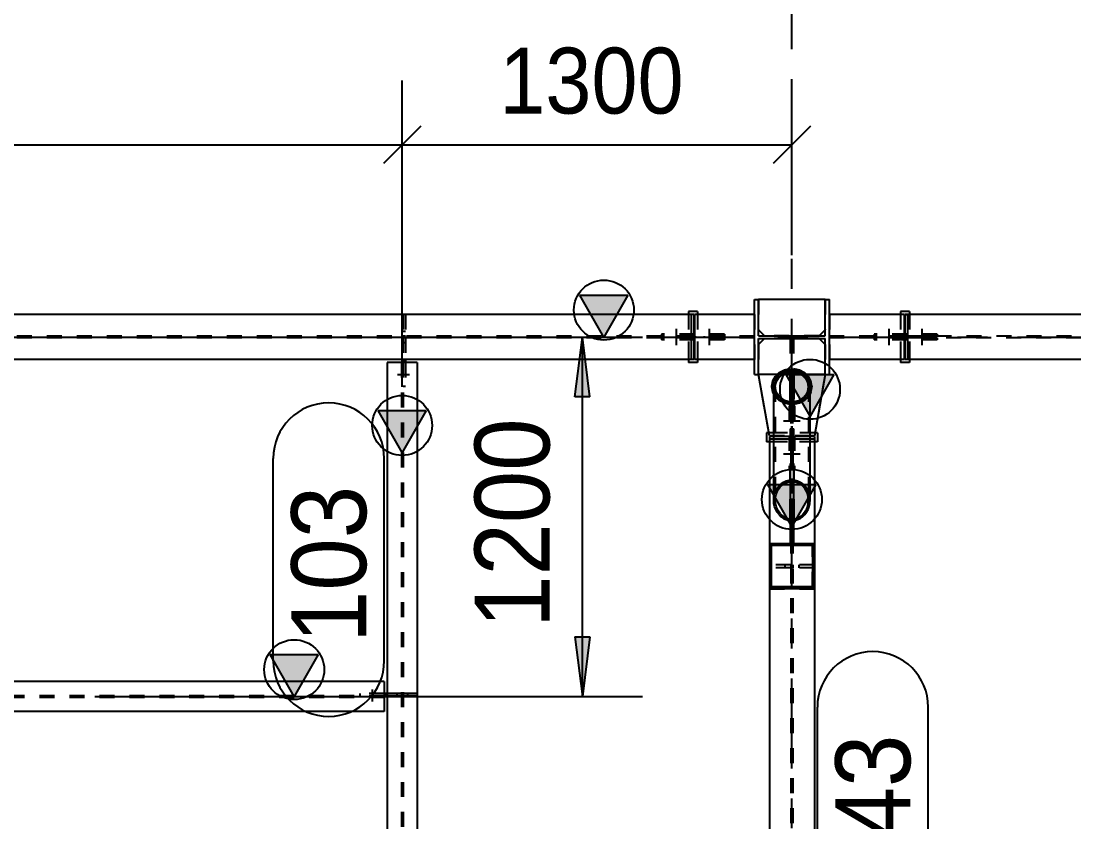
# Model space of a CAD drawing. Header units: millimetres. Extents: x 0 to 594, y 0 to 420.
# Drawn here: x 401.19 to 436.32, y 315.04 to 341.77 of the extents above; entities that cross this region are included whole.
import ezdxf

# ---------------------------------------------------------------- set-up
doc = ezdxf.new("R2010")
doc.units = ezdxf.units.MM
doc.header["$MEASUREMENT"] = 0
for name, pattern in [('XKITLINE00', [0]), ('XKITLINE02', [4, 2, -2]), ('XKITLINE03', [6, 3, -1, 1, -1]), ('XKITLINE04', [3, 0.5, -0.5, 0.5, -0.5, 0.5, -0.5])]:
    doc.linetypes.add(name, pattern=pattern)
for name, color, linetype in [('dimension', 7, 'Continuous'), ('grid', 7, 'Continuous'), ('mark', 7, 'Continuous'), ('part1', 7, 'Continuous')]:
    doc.layers.add(name, color=color, linetype=linetype)
doc.styles.add('STYLE_1', font='arial.ttf', dxfattribs={"height": 0.2})

# ---------------------------------------------------------------- blocks, each defined once
blk = doc.blocks.new('*D2175')
at = {"layer": 'grid', "color": 4, "linetype": 'XKITLINE03'}
blk.add_line((1228.871, 1870.376), (1642.443, 1870.376), dxfattribs=at)
blk = doc.blocks.new('*D2197')
at = {"layer": 'part1', "color": 0, "linetype": 'XKITLINE00'}
for p, q in [((1576.741, 1858.376), (1575.941, 1859.776)), ((1575.941, 1859.776), (1577.541, 1859.776)), ((1577.541, 1859.776), (1576.741, 1858.376)), ((1544.941, 1858.876), (1544.941, 1857.876)), ((1579.741, 1858.876), (1544.941, 1858.876)), ((1579.741, 1858.876), (1579.741, 1857.876)), ((1579.741, 1857.876), (1544.941, 1857.876))]:
    blk.add_line(p, q, dxfattribs=at)
at = {"layer": 'part1', "color": 2, "linetype": 'XKITLINE04'}
for p, q in [((1579.741, 1858.404), (1544.941, 1858.404)), ((1579.741, 1858.349), (1544.941, 1858.349))]:
    blk.add_line(p, q, dxfattribs=at)
at = {"layer": 'part1', "color": 0, "linetype": 'XKITLINE00'}
blk.add_circle((1576.741, 1859.276), 1, dxfattribs=at)
at = {"layer": 'part1', "color": 0}
blk.add_solid([(1575.941, 1859.776), (1577.541, 1859.776), (1575.941, 1859.776), (1576.741, 1858.376)], dxfattribs=at)
blk = doc.blocks.new('*D2198')
at = {"layer": 'part1', "color": 0, "linetype": 'XKITLINE00'}
for p, q in [((1580.841, 1869.526), (1579.841, 1869.526)), ((1579.841, 1869.526), (1579.841, 1837.426)), ((1580.841, 1869.526), (1580.841, 1837.426)), ((1580.341, 1866.526), (1579.541, 1867.926)), ((1579.541, 1867.926), (1581.141, 1867.926)), ((1581.141, 1867.926), (1580.341, 1866.526)), ((1580.841, 1837.426), (1579.841, 1837.426))]:
    blk.add_line(p, q, dxfattribs=at)
at = {"layer": 'part1', "color": 2, "linetype": 'XKITLINE04'}
for p, q in [((1580.314, 1869.526), (1580.314, 1837.426)), ((1580.369, 1869.526), (1580.369, 1837.426))]:
    blk.add_line(p, q, dxfattribs=at)
at = {"layer": 'part1', "color": 0, "linetype": 'XKITLINE00'}
blk.add_circle((1580.341, 1867.426), 1, dxfattribs=at)
at = {"layer": 'part1', "color": 0}
blk.add_solid([(1579.541, 1867.926), (1581.141, 1867.926), (1579.541, 1867.926), (1580.341, 1866.526)], dxfattribs=at)
blk = doc.blocks.new('*D2223')
at = {"layer": 'part1', "color": 2, "linetype": 'XKITLINE04'}
for p, q in [((1592.591, 1863.476), (1594.091, 1863.476)), ((1592.591, 1863.476), (1592.591, 1861.976)), ((1594.091, 1863.416), (1592.591, 1863.416)), ((1592.651, 1862.036), (1592.651, 1863.416)), ((1594.031, 1862.036), (1594.031, 1863.416)), ((1594.091, 1863.476), (1594.091, 1861.976)), ((1592.591, 1862.036), (1592.651, 1862.036)), ((1592.591, 1861.976), (1594.091, 1861.976)), ((1594.091, 1862.036), (1592.651, 1862.036))]:
    blk.add_line(p, q, dxfattribs=at)
blk = doc.blocks.new('*D2225')
at = {"layer": 'part1', "color": 2, "linetype": 'XKITLINE04'}
for p, q in [((1592.591, 1867.056), (1592.591, 1839.896)), ((1594.091, 1867.056), (1592.591, 1867.056)), ((1593.374, 1866.966), (1592.591, 1866.966)), ((1593.309, 1867.056), (1592.736, 1867.056)), ((1593.946, 1866.966), (1592.736, 1866.966)), ((1593.946, 1867.056), (1593.309, 1867.056)), ((1593.309, 1866.976), (1593.309, 1866.656)), ((1593.309, 1866.976), (1593.374, 1866.976)), ((1593.309, 1866.976), (1593.374, 1866.976)), ((1593.309, 1866.956), (1593.374, 1866.956)), ((1593.309, 1866.956), (1593.374, 1866.956)), ((1593.374, 1866.976), (1593.374, 1866.656)), ((1594.091, 1866.966), (1593.374, 1866.966)), ((1594.091, 1866.966), (1594.091, 1839.896)), ((1593.309, 1866.656), (1593.309, 1866.661)), ((1593.309, 1866.656), (1593.309, 1839.976)), ((1593.309, 1866.656), (1593.374, 1866.656)), ((1593.309, 1866.656), (1593.374, 1866.656)), ((1593.374, 1866.656), (1593.374, 1866.661)), ((1593.374, 1866.656), (1593.374, 1839.976)), ((1592.591, 1863.476), (1592.591, 1840.296)), ((1592.591, 1844.976), (1592.591, 1843.476)), ((1594.091, 1844.976), (1594.091, 1843.476)), ((1593.374, 1840.296), (1593.309, 1840.296)), ((1594.091, 1840.296), (1594.091, 1839.986)), ((1594.091, 1839.896), (1592.591, 1839.896)), ((1593.946, 1839.986), (1592.736, 1839.986)), ((1593.374, 1839.996), (1593.309, 1839.996)), ((1593.374, 1839.976), (1593.309, 1839.976)), ((1593.946, 1839.896), (1593.374, 1839.896)), ((1594.091, 1839.976), (1594.091, 1839.986))]:
    blk.add_line(p, q, dxfattribs=at)
at = {"layer": 'part1', "color": 0, "linetype": 'XKITLINE00'}
for p, q in [((1592.591, 1867.056), (1592.591, 1863.476)), ((1592.736, 1867.056), (1592.591, 1867.056)), ((1592.736, 1866.966), (1592.591, 1866.966)), ((1594.091, 1867.056), (1593.946, 1867.056)), ((1594.091, 1866.966), (1593.946, 1866.966)), ((1594.091, 1867.056), (1594.091, 1863.476)), ((1593.341, 1864.056), (1592.541, 1865.456)), ((1592.541, 1865.456), (1594.141, 1865.456)), ((1594.141, 1865.456), (1593.341, 1864.056)), ((1592.591, 1861.976), (1592.591, 1844.976)), ((1594.091, 1861.976), (1594.091, 1844.976)), ((1592.591, 1843.476), (1592.591, 1839.896)), ((1594.091, 1843.476), (1594.091, 1839.896)), ((1592.736, 1839.986), (1592.591, 1839.986)), ((1592.736, 1839.896), (1592.591, 1839.896)), ((1594.091, 1839.986), (1593.946, 1839.986)), ((1594.091, 1839.896), (1593.946, 1839.896))]:
    blk.add_line(p, q, dxfattribs=at)
blk.add_circle((1593.341, 1864.956), 1, dxfattribs=at)
at = {"layer": 'part1', "color": 0}
blk.add_solid([(1592.541, 1865.456), (1594.141, 1865.456), (1592.541, 1865.456), (1593.341, 1864.056)], dxfattribs=at)
blk = doc.blocks.new('*D2226')
at = {"layer": 'part1', "color": 0, "linetype": 'XKITLINE00'}
for p, q in [((1592.766, 1868.877), (1592.802, 1868.955)), ((1592.802, 1868.955), (1592.852, 1869.027)), ((1592.852, 1869.027), (1592.914, 1869.091)), ((1592.961, 1869.126), (1592.914, 1869.091)), ((1593.946, 1867.73), (1593.146, 1869.13)), ((1593.146, 1869.13), (1594.746, 1869.13)), ((1593.271, 1869.126), (1593.271, 1868.313)), ((1593.411, 1869.126), (1593.411, 1868.313)), ((1593.769, 1869.091), (1593.722, 1869.126)), ((1593.831, 1869.027), (1593.769, 1869.091)), ((1593.88, 1868.955), (1593.831, 1869.027)), ((1593.917, 1868.877), (1593.88, 1868.955)), ((1594.746, 1869.13), (1593.946, 1867.73)), ((1592.736, 1868.711), (1592.744, 1868.795)), ((1592.736, 1864.931), (1592.736, 1868.711)), ((1592.744, 1868.795), (1592.766, 1868.877)), ((1593.939, 1868.795), (1593.917, 1868.877)), ((1593.946, 1868.711), (1593.939, 1868.795)), ((1593.946, 1864.931), (1593.946, 1868.711)), ((1593.271, 1868.313), (1593.341, 1868.318)), ((1593.341, 1868.318), (1593.411, 1868.313)), ((1593.281, 1865.985), (1593.271, 1865.984)), ((1593.271, 1865.984), (1593.271, 1865.55)), ((1593.281, 1865.94), (1593.271, 1865.94)), ((1593.411, 1865.984), (1593.401, 1865.985)), ((1593.411, 1865.94), (1593.401, 1865.94)), ((1593.411, 1865.984), (1593.411, 1865.55)), ((1592.852, 1865.331), (1592.914, 1865.413)), ((1592.914, 1865.413), (1592.986, 1865.482)), ((1592.949, 1865.373), (1593.015, 1865.436)), ((1592.986, 1865.482), (1593.067, 1865.538)), ((1593.015, 1865.436), (1593.089, 1865.488)), ((1593.067, 1865.538), (1593.154, 1865.579)), ((1593.089, 1865.488), (1593.17, 1865.525)), ((1593.154, 1865.579), (1593.247, 1865.604)), ((1593.17, 1865.525), (1593.255, 1865.548)), ((1593.247, 1865.604), (1593.271, 1865.606)), ((1593.255, 1865.548), (1593.271, 1865.55)), ((1593.411, 1865.606), (1593.436, 1865.604)), ((1593.411, 1865.55), (1593.428, 1865.548)), ((1593.428, 1865.548), (1593.513, 1865.525)), ((1593.436, 1865.604), (1593.528, 1865.579)), ((1593.513, 1865.525), (1593.593, 1865.488)), ((1593.528, 1865.579), (1593.616, 1865.538)), ((1593.593, 1865.488), (1593.668, 1865.436)), ((1593.616, 1865.538), (1593.697, 1865.482)), ((1593.668, 1865.436), (1593.734, 1865.373)), ((1593.697, 1865.482), (1593.769, 1865.413)), ((1593.831, 1865.331), (1593.769, 1865.413)), ((1592.744, 1865.037), (1592.766, 1865.141)), ((1592.766, 1865.141), (1592.802, 1865.24)), ((1592.793, 1865.028), (1592.814, 1865.124)), ((1592.802, 1865.24), (1592.852, 1865.331)), ((1592.814, 1865.124), (1592.847, 1865.215)), ((1592.847, 1865.215), (1592.892, 1865.298)), ((1592.892, 1865.298), (1592.949, 1865.373)), ((1593.79, 1865.298), (1593.734, 1865.373)), ((1593.836, 1865.215), (1593.79, 1865.298)), ((1593.88, 1865.24), (1593.831, 1865.331)), ((1593.869, 1865.124), (1593.836, 1865.215)), ((1593.89, 1865.028), (1593.869, 1865.124)), ((1593.917, 1865.141), (1593.88, 1865.24)), ((1593.939, 1865.037), (1593.917, 1865.141)), ((1592.736, 1864.931), (1592.744, 1865.037)), ((1592.744, 1864.824), (1592.736, 1864.931)), ((1592.766, 1864.72), (1592.744, 1864.824)), ((1592.802, 1864.621), (1592.766, 1864.72)), ((1592.786, 1864.931), (1592.793, 1865.028)), ((1592.793, 1864.833), (1592.786, 1864.931)), ((1592.814, 1864.737), (1592.793, 1864.833)), ((1592.847, 1864.647), (1592.814, 1864.737)), ((1593.271, 1864.964), (1593.271, 1864.255)), ((1593.281, 1864.963), (1593.271, 1864.964)), ((1593.281, 1864.919), (1593.271, 1864.92)), ((1593.411, 1864.964), (1593.401, 1864.963)), ((1593.411, 1864.92), (1593.401, 1864.919)), ((1593.411, 1864.964), (1593.411, 1864.312)), ((1593.836, 1864.647), (1593.869, 1864.737)), ((1593.869, 1864.737), (1593.89, 1864.833)), ((1593.88, 1864.621), (1593.917, 1864.72)), ((1593.896, 1864.931), (1593.89, 1865.028)), ((1593.89, 1864.833), (1593.896, 1864.931)), ((1593.917, 1864.72), (1593.939, 1864.824)), ((1593.946, 1864.931), (1593.939, 1865.037)), ((1593.939, 1864.824), (1593.946, 1864.931)), ((1592.852, 1864.53), (1592.802, 1864.621)), ((1592.892, 1864.563), (1592.847, 1864.647)), ((1592.914, 1864.449), (1592.852, 1864.53)), ((1592.949, 1864.489), (1592.892, 1864.563)), ((1592.914, 1864.449), (1592.986, 1864.379)), ((1592.949, 1864.489), (1593.015, 1864.425)), ((1592.986, 1864.379), (1593.067, 1864.323)), ((1593.015, 1864.425), (1593.089, 1864.374)), ((1593.089, 1864.374), (1593.17, 1864.336)), ((1593.513, 1864.336), (1593.593, 1864.374)), ((1593.593, 1864.374), (1593.668, 1864.425)), ((1593.616, 1864.323), (1593.697, 1864.379)), ((1593.668, 1864.425), (1593.734, 1864.489)), ((1593.697, 1864.379), (1593.769, 1864.449)), ((1593.734, 1864.489), (1593.79, 1864.563)), ((1593.769, 1864.449), (1593.831, 1864.53)), ((1593.79, 1864.563), (1593.836, 1864.647)), ((1593.831, 1864.53), (1593.88, 1864.621)), ((1593.067, 1864.323), (1593.154, 1864.283)), ((1593.154, 1864.283), (1593.247, 1864.258)), ((1593.17, 1864.336), (1593.255, 1864.313)), ((1593.247, 1864.258), (1593.271, 1864.255)), ((1593.255, 1864.313), (1593.271, 1864.312)), ((1593.411, 1864.312), (1593.428, 1864.313)), ((1593.411, 1864.312), (1593.411, 1864.255)), ((1593.411, 1864.255), (1593.436, 1864.258)), ((1593.428, 1864.313), (1593.513, 1864.336)), ((1593.436, 1864.258), (1593.528, 1864.283)), ((1593.528, 1864.283), (1593.616, 1864.323))]:
    blk.add_line(p, q, dxfattribs=at)
at = {"layer": 'part1', "color": 2, "linetype": 'XKITLINE04'}
for p, q in [((1592.814, 1868.863), (1592.847, 1868.935)), ((1592.847, 1868.935), (1592.892, 1869.001)), ((1592.892, 1869.001), (1592.949, 1869.059)), ((1592.949, 1869.059), (1593.015, 1869.11)), ((1592.986, 1869.145), (1592.961, 1869.126)), ((1592.986, 1869.145), (1593.067, 1869.19)), ((1593.015, 1869.11), (1593.089, 1869.15)), ((1593.067, 1869.19), (1593.154, 1869.222)), ((1593.089, 1869.15), (1593.17, 1869.18)), ((1593.154, 1869.222), (1593.247, 1869.241)), ((1593.17, 1869.18), (1593.255, 1869.198)), ((1593.247, 1869.241), (1593.271, 1869.243)), ((1593.255, 1869.198), (1593.271, 1869.199)), ((1593.271, 1869.243), (1593.271, 1868.269)), ((1593.411, 1869.243), (1593.436, 1869.241)), ((1593.411, 1869.243), (1593.411, 1868.269)), ((1593.411, 1869.199), (1593.428, 1869.198)), ((1593.428, 1869.198), (1593.513, 1869.18)), ((1593.436, 1869.241), (1593.528, 1869.222)), ((1593.513, 1869.18), (1593.593, 1869.15)), ((1593.528, 1869.222), (1593.616, 1869.19)), ((1593.593, 1869.15), (1593.668, 1869.11)), ((1593.616, 1869.19), (1593.697, 1869.145)), ((1593.668, 1869.11), (1593.734, 1869.059)), ((1593.722, 1869.126), (1593.697, 1869.145)), ((1593.79, 1869.001), (1593.734, 1869.059)), ((1593.831, 1868.942), (1593.79, 1869.001)), ((1593.836, 1868.935), (1593.831, 1868.942)), ((1593.869, 1868.863), (1593.836, 1868.935)), ((1592.744, 1868.627), (1592.736, 1868.711)), ((1592.766, 1868.545), (1592.744, 1868.627)), ((1592.786, 1868.711), (1592.793, 1868.788)), ((1592.793, 1868.634), (1592.786, 1868.711)), ((1592.786, 1868.711), (1592.786, 1864.931)), ((1592.793, 1868.788), (1592.814, 1868.863)), ((1592.814, 1868.559), (1592.793, 1868.634)), ((1593.89, 1868.788), (1593.869, 1868.863)), ((1593.869, 1868.559), (1593.89, 1868.634)), ((1593.896, 1868.711), (1593.89, 1868.788)), ((1593.89, 1868.634), (1593.896, 1868.711)), ((1593.896, 1868.711), (1593.896, 1864.931)), ((1593.917, 1868.545), (1593.939, 1868.627)), ((1593.939, 1868.627), (1593.946, 1868.711)), ((1592.802, 1868.467), (1592.766, 1868.545)), ((1592.852, 1868.395), (1592.802, 1868.467)), ((1592.847, 1868.487), (1592.814, 1868.559)), ((1592.892, 1868.421), (1592.847, 1868.487)), ((1592.914, 1868.331), (1592.852, 1868.395)), ((1592.949, 1868.363), (1592.892, 1868.421)), ((1592.914, 1868.331), (1592.986, 1868.277)), ((1592.949, 1868.363), (1593.015, 1868.312)), ((1592.986, 1868.277), (1593.067, 1868.232)), ((1593.015, 1868.312), (1593.089, 1868.272)), ((1593.067, 1868.232), (1593.154, 1868.2)), ((1593.089, 1868.272), (1593.17, 1868.242)), ((1593.17, 1868.242), (1593.255, 1868.224)), ((1593.255, 1868.224), (1593.271, 1868.223)), ((1593.271, 1868.313), (1593.271, 1868.269)), ((1593.271, 1868.269), (1593.341, 1868.274)), ((1593.271, 1868.223), (1593.271, 1867.249)), ((1593.341, 1868.274), (1593.411, 1868.269)), ((1593.411, 1868.223), (1593.428, 1868.224)), ((1593.411, 1868.223), (1593.411, 1867.249)), ((1593.428, 1868.224), (1593.513, 1868.242)), ((1593.513, 1868.242), (1593.593, 1868.272)), ((1593.528, 1868.2), (1593.616, 1868.232)), ((1593.593, 1868.272), (1593.668, 1868.312)), ((1593.616, 1868.232), (1593.697, 1868.277)), ((1593.668, 1868.312), (1593.734, 1868.363)), ((1593.697, 1868.277), (1593.769, 1868.331)), ((1593.734, 1868.363), (1593.79, 1868.421)), ((1593.769, 1868.331), (1593.831, 1868.395)), ((1593.79, 1868.421), (1593.836, 1868.487)), ((1593.88, 1868.467), (1593.831, 1868.395)), ((1593.836, 1868.487), (1593.869, 1868.559)), ((1593.917, 1868.545), (1593.88, 1868.467)), ((1593.154, 1868.2), (1593.247, 1868.181)), ((1593.247, 1868.181), (1593.271, 1868.179)), ((1593.411, 1868.179), (1593.436, 1868.181)), ((1593.436, 1868.181), (1593.528, 1868.2)), ((1593.271, 1867.293), (1593.341, 1867.288)), ((1593.271, 1867.249), (1593.341, 1867.244)), ((1593.341, 1867.288), (1593.411, 1867.293)), ((1593.341, 1867.244), (1593.411, 1867.249)), ((1593.341, 1865.989), (1593.281, 1865.985)), ((1593.341, 1865.944), (1593.281, 1865.94)), ((1593.401, 1865.985), (1593.341, 1865.989)), ((1593.401, 1865.94), (1593.341, 1865.944)), ((1593.271, 1865.606), (1593.271, 1865.55)), ((1593.341, 1864.959), (1593.281, 1864.963)), ((1593.341, 1864.915), (1593.281, 1864.919)), ((1593.401, 1864.963), (1593.341, 1864.959)), ((1593.401, 1864.919), (1593.341, 1864.915)), ((1593.271, 1864.312), (1593.271, 1864.255))]:
    blk.add_line(p, q, dxfattribs=at)
at = {"layer": 'part1', "color": 0, "linetype": 'XKITLINE00'}
blk.add_circle((1593.946, 1868.63), 1, dxfattribs=at)
at = {"layer": 'part1', "color": 0}
blk.add_solid([(1593.146, 1869.13), (1594.746, 1869.13), (1593.146, 1869.13), (1593.946, 1867.73)], dxfattribs=at)
blk = doc.blocks.new('*D2229')
at = {"layer": 'part1', "color": 0, "linetype": 'XKITLINE00'}
for p, q in [((1592.591, 1863.476), (1592.591, 1861.976)), ((1594.091, 1863.476), (1592.591, 1863.476)), ((1592.651, 1863.416), (1592.651, 1862.036)), ((1594.031, 1863.416), (1592.651, 1863.416)), ((1594.031, 1863.416), (1594.031, 1862.036)), ((1594.091, 1863.476), (1594.091, 1861.976)), ((1594.091, 1861.976), (1592.591, 1861.976)), ((1594.031, 1862.036), (1592.651, 1862.036))]:
    blk.add_line(p, q, dxfattribs=at)
at = {"layer": 'part1', "color": 2, "linetype": 'XKITLINE04'}
for p, q in [((1592.651, 1863.416), (1592.591, 1863.416)), ((1594.091, 1863.416), (1594.031, 1863.416)), ((1594.091, 1863.416), (1594.091, 1863.476)), ((1592.651, 1862.036), (1592.591, 1862.036)), ((1594.091, 1862.036), (1594.031, 1862.036))]:
    blk.add_line(p, q, dxfattribs=at)
blk = doc.blocks.new('*D2502')
at = {"layer": 'part1', "color": 0, "linetype": 'XKITLINE00'}
for p, q in [((1587.071, 1870.376), (1586.271, 1871.776)), ((1586.271, 1871.776), (1587.871, 1871.776)), ((1587.871, 1871.776), (1587.071, 1870.376)), ((1590.071, 1871.126), (1536.611, 1871.126)), ((1589.981, 1871.126), (1589.981, 1869.626)), ((1590.071, 1871.126), (1590.071, 1869.626)), ((1590.071, 1869.626), (1536.611, 1869.626))]:
    blk.add_line(p, q, dxfattribs=at)
at = {"layer": 'part1', "color": 2, "linetype": 'XKITLINE04'}
for p, q in [((1589.991, 1870.409), (1536.691, 1870.409)), ((1588.991, 1870.344), (1536.691, 1870.344)), ((1589.991, 1870.344), (1537.011, 1870.344)), ((1589.671, 1870.409), (1589.671, 1870.344)), ((1589.991, 1870.409), (1589.676, 1870.409)), ((1589.971, 1870.409), (1589.971, 1870.344)), ((1589.991, 1870.409), (1589.991, 1870.344)), ((1589.991, 1869.626), (1589.981, 1869.626))]:
    blk.add_line(p, q, dxfattribs=at)
at = {"layer": 'part1', "color": 0, "linetype": 'XKITLINE00'}
blk.add_circle((1587.071, 1871.276), 1, dxfattribs=at)
at = {"layer": 'part1', "color": 0}
blk.add_solid([(1586.271, 1871.776), (1587.871, 1871.776), (1586.271, 1871.776), (1587.071, 1870.376)], dxfattribs=at)
blk = doc.blocks.new('*D2513')
at = {"layer": 'part1', "color": 0, "linetype": 'XKITLINE00'}
for p, q in [((1592.091, 1869.126), (1592.091, 1871.626)), ((1592.091, 1871.626), (1592.231, 1871.626)), ((1592.231, 1870.421), (1592.231, 1871.626)), ((1594.451, 1871.626), (1594.591, 1871.626)), ((1594.451, 1870.421), (1594.451, 1871.626)), ((1594.591, 1869.126), (1594.591, 1871.626)), ((1592.231, 1870.421), (1594.451, 1870.421)), ((1592.231, 1870.331), (1594.451, 1870.331)), ((1592.231, 1869.126), (1592.231, 1870.331)), ((1594.451, 1869.126), (1594.451, 1870.331)), ((1592.091, 1869.126), (1592.231, 1869.126)), ((1594.451, 1869.126), (1594.591, 1869.126))]:
    blk.add_line(p, q, dxfattribs=at)
blk = doc.blocks.new('*D2698')
at = {"layer": 'part1', "color": 0, "linetype": 'XKITLINE00'}
for p, q in [((1619.071, 1870.376), (1618.271, 1871.776)), ((1618.271, 1871.776), (1619.871, 1871.776)), ((1619.871, 1871.776), (1619.071, 1870.376))]:
    blk.add_line(p, q, dxfattribs=at)
at = {"layer": 'part1', "color": 2, "linetype": 'XKITLINE04'}
for p, q in [((1597.111, 1871.126), (1597.111, 1869.626)), ((1622.071, 1871.126), (1597.111, 1871.126)), ((1597.111, 1871.126), (1597.201, 1871.126)), ((1597.201, 1871.126), (1597.201, 1869.626)), ((1621.981, 1871.126), (1621.981, 1869.626)), ((1621.981, 1870.409), (1621.981, 1871.126)), ((1622.071, 1871.126), (1622.071, 1869.626)), ((1597.191, 1870.409), (1597.191, 1870.344)), ((1621.671, 1870.409), (1597.191, 1870.409)), ((1621.991, 1870.344), (1597.191, 1870.344)), ((1597.507, 1870.344), (1597.191, 1870.344)), ((1597.211, 1870.409), (1597.211, 1870.344)), ((1597.511, 1870.409), (1597.511, 1870.344)), ((1621.671, 1870.409), (1621.671, 1870.344)), ((1621.671, 1870.409), (1621.676, 1870.409)), ((1621.991, 1870.409), (1621.671, 1870.409)), ((1621.971, 1870.409), (1621.971, 1870.344)), ((1621.991, 1870.409), (1621.991, 1870.344)), ((1622.071, 1869.626), (1597.111, 1869.626))]:
    blk.add_line(p, q, dxfattribs=at)
at = {"layer": 'part1', "color": 0, "linetype": 'XKITLINE00'}
blk.add_circle((1619.071, 1871.276), 1, dxfattribs=at)
at = {"layer": 'part1', "color": 0}
blk.add_solid([(1618.271, 1871.776), (1619.871, 1871.776), (1618.271, 1871.776), (1619.071, 1870.376)], dxfattribs=at)
blk = doc.blocks.new('*D2700')
at = {"layer": 'part1', "color": 2, "linetype": 'XKITLINE04'}
for p, q in [((1597.091, 1871.126), (1594.591, 1871.126)), ((1594.591, 1871.126), (1594.591, 1869.626)), ((1597.091, 1871.126), (1597.091, 1869.626)), ((1597.091, 1870.409), (1594.591, 1870.409)), ((1597.091, 1870.344), (1594.591, 1870.344)), ((1596.791, 1870.409), (1596.791, 1870.344)), ((1597.039, 1870.409), (1596.796, 1870.409)), ((1597.091, 1869.626), (1594.591, 1869.626))]:
    blk.add_line(p, q, dxfattribs=at)
blk = doc.blocks.new('*D2701')
at = {"layer": 'part1', "color": 0, "linetype": 'XKITLINE00'}
for p, q in [((1597.091, 1871.126), (1594.591, 1871.126)), ((1597.091, 1871.126), (1597.091, 1869.626)), ((1597.091, 1869.626), (1594.591, 1869.626))]:
    blk.add_line(p, q, dxfattribs=at)
at = {"layer": 'part1', "color": 2, "linetype": 'XKITLINE04'}
for p, q in [((1594.591, 1871.126), (1594.591, 1869.626)), ((1597.091, 1870.409), (1594.591, 1870.409)), ((1597.091, 1870.344), (1594.591, 1870.344)), ((1596.791, 1870.409), (1596.791, 1870.344)), ((1597.039, 1870.409), (1596.796, 1870.409))]:
    blk.add_line(p, q, dxfattribs=at)
blk = doc.blocks.new('*D2703')
at = {"layer": 'mark', "color": 1, "linetype": 'XKITLINE00'}
for p, q in [((1594.191, 1851.263), (1594.191, 1858.026)), ((1597.891, 1851.263), (1597.891, 1858.026))]:
    blk.add_line(p, q, dxfattribs=at)
for centre, start, end in [((1596.041, 1858.026), 0, 180), ((1596.041, 1851.263), 180, 0)]:
    blk.add_arc(centre, 1.85, start, end, dxfattribs=at)
at = {"layer": 'mark', "color": 1, "style": 'STYLE_1', "width": 0.9}
blk.add_text('143', height=2.5, rotation=90.0002, dxfattribs=at).set_placement((1597.291, 1851.863))
blk = doc.blocks.new('*D2705')
at = {"layer": 'part1', "color": 0, "linetype": 'XKITLINE00'}
for p, q in [((1589.891, 1871.226), (1589.891, 1871.126)), ((1590.191, 1871.226), (1589.891, 1871.226)), ((1590.191, 1871.226), (1590.191, 1871.126)), ((1589.891, 1869.626), (1589.891, 1869.526)), ((1590.191, 1869.626), (1590.191, 1869.526)), ((1590.191, 1869.526), (1589.891, 1869.526))]:
    blk.add_line(p, q, dxfattribs=at)
at = {"layer": 'part1', "color": 2, "linetype": 'XKITLINE04'}
for p, q in [((1589.891, 1871.126), (1589.891, 1869.626)), ((1590.191, 1871.126), (1590.191, 1869.626))]:
    blk.add_line(p, q, dxfattribs=at)
blk = doc.blocks.new('*D2718')
at = {"layer": 'part1', "color": 2, "linetype": 'XKITLINE04'}
for p, q in [((1592.431, 1870.331), (1592.231, 1870.131)), ((1594.251, 1870.331), (1592.431, 1870.331)), ((1594.451, 1870.131), (1594.251, 1870.331)), ((1592.231, 1870.131), (1592.231, 1869.126)), ((1594.451, 1870.131), (1594.451, 1869.126)), ((1592.591, 1867.076), (1592.231, 1869.126)), ((1594.451, 1869.126), (1594.091, 1867.076)), ((1594.091, 1867.076), (1592.591, 1867.076))]:
    blk.add_line(p, q, dxfattribs=at)
blk = doc.blocks.new('*D2719')
at = {"layer": 'part1', "color": 2, "linetype": 'XKITLINE04'}
for p, q in [((1593.311, 1870.331), (1593.371, 1870.331)), ((1593.311, 1870.331), (1593.311, 1867.076)), ((1593.311, 1870.331), (1593.371, 1870.331)), ((1593.371, 1870.331), (1593.371, 1867.076)), ((1593.311, 1870.131), (1593.371, 1870.131)), ((1593.311, 1870.131), (1593.371, 1870.131)), ((1593.311, 1867.376), (1593.371, 1867.376)), ((1593.311, 1867.376), (1593.371, 1867.376)), ((1593.311, 1867.076), (1593.371, 1867.076)), ((1593.311, 1867.076), (1593.371, 1867.076))]:
    blk.add_line(p, q, dxfattribs=at)
blk = doc.blocks.new('*D2720')
at = {"layer": 'part1', "color": 2, "linetype": 'XKITLINE04'}
for p, q in [((1592.231, 1871.626), (1592.231, 1870.621)), ((1594.451, 1871.626), (1592.231, 1871.626)), ((1594.451, 1871.626), (1594.451, 1870.621)), ((1592.431, 1870.421), (1592.231, 1870.621)), ((1594.251, 1870.421), (1592.431, 1870.421)), ((1594.451, 1870.621), (1594.251, 1870.421))]:
    blk.add_line(p, q, dxfattribs=at)
blk = doc.blocks.new('*D2721')
at = {"layer": 'part1', "color": 2, "linetype": 'XKITLINE04'}
for p, q in [((1592.431, 1870.331), (1592.231, 1870.131)), ((1594.251, 1870.331), (1592.431, 1870.331)), ((1594.451, 1870.131), (1594.251, 1870.331)), ((1592.231, 1870.131), (1592.231, 1869.126)), ((1594.451, 1870.131), (1594.451, 1869.126)), ((1593.946, 1867.076), (1592.736, 1867.076))]:
    blk.add_line(p, q, dxfattribs=at)
at = {"layer": 'part1', "color": 0, "linetype": 'XKITLINE00'}
for p, q in [((1592.591, 1867.076), (1592.231, 1869.126)), ((1594.451, 1869.126), (1594.091, 1867.076)), ((1592.736, 1867.076), (1592.591, 1867.076)), ((1594.091, 1867.076), (1593.946, 1867.076))]:
    blk.add_line(p, q, dxfattribs=at)
blk = doc.blocks.new('*D2722')
at = {"layer": 'part1', "color": 2, "linetype": 'XKITLINE04'}
for p, q in [((1592.231, 1871.626), (1592.231, 1870.621)), ((1594.451, 1871.626), (1592.231, 1871.626)), ((1594.451, 1871.626), (1594.451, 1870.621)), ((1592.431, 1870.421), (1592.231, 1870.621)), ((1594.251, 1870.421), (1592.431, 1870.421)), ((1594.451, 1870.621), (1594.251, 1870.421))]:
    blk.add_line(p, q, dxfattribs=at)
blk = doc.blocks.new('*D2731')
at = {"layer": 'dimension', "color": 1, "linetype": 'XKITLINE00'}
for p, q in [((1580.341, 1868.715), (1580.341, 1878.933)), ((1580.964, 1877.415), (1579.719, 1876.17)), ((1544.341, 1876.793), (1580.341, 1876.793))]:
    blk.add_line(p, q, dxfattribs=at)
blk = doc.blocks.new('*D2732')
at = {"layer": 'dimension', "color": 1, "linetype": 'XKITLINE00'}
for p, q in [((1580.341, 1868.715), (1580.341, 1878.933)), ((1593.341, 1873.108), (1593.341, 1878.933)), ((1580.964, 1877.415), (1579.719, 1876.17)), ((1593.964, 1877.415), (1592.719, 1876.17)), ((1580.341, 1876.793), (1593.341, 1876.793))]:
    blk.add_line(p, q, dxfattribs=at)
at = {"layer": 'dimension', "color": 1, "style": 'STYLE_1', "width": 0.9}
blk.add_text('1300', height=2.2, dxfattribs=at).set_placement((1583.578, 1877.833))
blk = doc.blocks.new('*D2741')
at = {"layer": 'part1', "color": 0, "linetype": 'XKITLINE00'}
for p, q in [((1621.071, 1870.376), (1620.271, 1871.776)), ((1620.271, 1871.776), (1621.871, 1871.776)), ((1621.871, 1871.776), (1621.071, 1870.376)), ((1597.111, 1871.126), (1597.111, 1869.626)), ((1597.201, 1871.126), (1597.111, 1871.126)), ((1624.071, 1871.126), (1597.201, 1871.126)), ((1597.201, 1871.126), (1597.201, 1869.626)), ((1623.981, 1871.126), (1623.981, 1869.626)), ((1624.071, 1871.126), (1624.071, 1869.626)), ((1624.071, 1869.626), (1597.111, 1869.626))]:
    blk.add_line(p, q, dxfattribs=at)
at = {"layer": 'part1', "color": 2, "linetype": 'XKITLINE04'}
for p, q in [((1623.981, 1871.126), (1597.201, 1871.126)), ((1623.981, 1870.409), (1623.981, 1871.126)), ((1597.191, 1870.409), (1597.191, 1870.344)), ((1623.671, 1870.409), (1597.191, 1870.409)), ((1623.991, 1870.344), (1597.191, 1870.344)), ((1597.507, 1870.344), (1597.191, 1870.344)), ((1597.211, 1870.409), (1597.211, 1870.344)), ((1597.511, 1870.409), (1597.511, 1870.344)), ((1623.671, 1870.409), (1623.671, 1870.344)), ((1623.671, 1870.409), (1623.676, 1870.409)), ((1623.991, 1870.409), (1623.671, 1870.409)), ((1623.971, 1870.409), (1623.971, 1870.344)), ((1623.991, 1870.409), (1623.991, 1870.344)), ((1623.981, 1869.626), (1597.111, 1869.626))]:
    blk.add_line(p, q, dxfattribs=at)
at = {"layer": 'part1', "color": 0, "linetype": 'XKITLINE00'}
blk.add_circle((1621.071, 1871.276), 1, dxfattribs=at)
at = {"layer": 'part1', "color": 0}
blk.add_solid([(1620.271, 1871.776), (1621.871, 1871.776), (1620.271, 1871.776), (1621.071, 1870.376)], dxfattribs=at)
blk = doc.blocks.new('*D2753')
at = {"layer": 'grid', "color": 4, "linetype": 'XKITLINE03'}
blk.add_line((1593.341, 1819.981), (1593.341, 1905.53), dxfattribs=at)
blk = doc.blocks.new('*D2756')
at = {"layer": 'part1', "color": 0, "linetype": 'XKITLINE00'}
for p, q in [((1592.431, 1870.331), (1592.231, 1870.131)), ((1594.451, 1870.131), (1594.251, 1870.331)), ((1594.451, 1869.126), (1592.231, 1869.126))]:
    blk.add_line(p, q, dxfattribs=at)
at = {"layer": 'part1', "color": 2, "linetype": 'XKITLINE04'}
for p, q in [((1594.251, 1870.331), (1592.431, 1870.331)), ((1592.231, 1870.131), (1592.231, 1869.126)), ((1594.451, 1870.131), (1594.451, 1869.126))]:
    blk.add_line(p, q, dxfattribs=at)
blk = doc.blocks.new('*D2757')
at = {"layer": 'part1', "color": 0, "linetype": 'XKITLINE00'}
for p, q in [((1594.451, 1871.626), (1592.231, 1871.626)), ((1592.431, 1870.421), (1592.231, 1870.621)), ((1594.451, 1870.621), (1594.251, 1870.421))]:
    blk.add_line(p, q, dxfattribs=at)
at = {"layer": 'part1', "color": 2, "linetype": 'XKITLINE04'}
for p, q in [((1592.231, 1871.626), (1592.231, 1870.621)), ((1594.451, 1871.626), (1594.451, 1870.621)), ((1594.251, 1870.421), (1592.431, 1870.421))]:
    blk.add_line(p, q, dxfattribs=at)
blk = doc.blocks.new('*D2759')
at = {"layer": 'part1', "color": 0, "linetype": 'XKITLINE00'}
for p, q in [((1593.401, 1866.157), (1593.281, 1866.157)), ((1593.281, 1866.157), (1593.281, 1863.476)), ((1593.401, 1866.157), (1593.401, 1863.476)), ((1593.401, 1863.476), (1593.281, 1863.476))]:
    blk.add_line(p, q, dxfattribs=at)
at = {"layer": 'part1', "color": 2, "linetype": 'XKITLINE04'}
blk.add_line((1593.281, 1864.728), (1593.401, 1864.728), dxfattribs=at)
blk = doc.blocks.new('*D2760')
at = {"layer": 'mark', "color": 1, "linetype": 'XKITLINE00'}
for p, q in [((1576.041, 1859.565), (1576.041, 1866.327)), ((1579.741, 1859.565), (1579.741, 1866.327))]:
    blk.add_line(p, q, dxfattribs=at)
for centre, start, end in [((1577.891, 1866.327), 0, 180), ((1577.891, 1859.565), 180, 0)]:
    blk.add_arc(centre, 1.85, start, end, dxfattribs=at)
at = {"layer": 'mark', "color": 1, "style": 'STYLE_1', "width": 0.9}
blk.add_text('103', height=2.5, rotation=90.0002, dxfattribs=at).set_placement((1579.141, 1860.165))
blk = doc.blocks.new('*D2779')
at = {"layer": 'part1', "color": 2, "linetype": 'XKITLINE04'}
for p, q in [((1580.369, 1871.126), (1580.369, 1870.409)), ((1580.449, 1871.126), (1580.369, 1871.126)), ((1580.449, 1871.126), (1580.449, 1870.409)), ((1580.449, 1870.559), (1580.369, 1870.559)), ((1580.449, 1870.409), (1580.369, 1870.409))]:
    blk.add_line(p, q, dxfattribs=at)
blk = doc.blocks.new('*D2780')
at = {"layer": 'part1', "color": 0, "linetype": 'XKITLINE02'}
blk.add_line((1580.181, 1869.126), (1580.581, 1869.126), dxfattribs=at)
blk.add_line((1580.181, 1869.126), (1580.581, 1869.126), dxfattribs=at)
blk = doc.blocks.new('*D2781')
at = {"layer": 'part1', "color": 2, "linetype": 'XKITLINE04'}
for p, q in [((1580.369, 1870.344), (1580.369, 1869.576)), ((1580.449, 1870.344), (1580.369, 1870.344)), ((1580.449, 1870.344), (1580.449, 1869.576)), ((1580.369, 1870.194), (1580.449, 1870.194)), ((1580.369, 1870.194), (1580.449, 1870.194)), ((1580.449, 1869.626), (1580.369, 1869.626)), ((1580.369, 1869.626), (1580.449, 1869.626)), ((1580.369, 1869.626), (1580.449, 1869.626)), ((1580.369, 1869.576), (1580.449, 1869.576)), ((1580.369, 1869.526), (1580.369, 1868.726)), ((1580.449, 1869.526), (1580.449, 1868.726)), ((1580.449, 1868.726), (1580.369, 1868.726))]:
    blk.add_line(p, q, dxfattribs=at)
at = {"layer": 'part1', "color": 0, "linetype": 'XKITLINE00'}
for p, q in [((1580.369, 1869.626), (1580.369, 1869.526)), ((1580.449, 1869.626), (1580.449, 1869.526)), ((1580.369, 1869.576), (1580.449, 1869.576))]:
    blk.add_line(p, q, dxfattribs=at)
blk = doc.blocks.new('*D2782')
at = {"layer": 'part1', "color": 2, "linetype": 'XKITLINE04'}
for p, q in [((1580.369, 1858.484), (1580.369, 1858.404)), ((1580.841, 1858.484), (1580.369, 1858.484)), ((1580.841, 1858.404), (1580.369, 1858.404)), ((1580.519, 1858.484), (1580.519, 1858.404)), ((1580.841, 1858.484), (1580.841, 1858.404))]:
    blk.add_line(p, q, dxfattribs=at)
blk = doc.blocks.new('*D2783')
at = {"layer": 'part1', "color": 0, "linetype": 'XKITLINE02'}
blk.add_line((1579.341, 1858.616), (1579.341, 1858.216), dxfattribs=at)
blk.add_line((1579.341, 1858.616), (1579.341, 1858.216), dxfattribs=at)
blk = doc.blocks.new('*D2784')
at = {"layer": 'part1', "color": 2, "linetype": 'XKITLINE04'}
for p, q in [((1578.941, 1858.404), (1578.941, 1858.484)), ((1578.941, 1858.404), (1578.941, 1858.484)), ((1579.741, 1858.484), (1578.941, 1858.484)), ((1579.741, 1858.404), (1578.941, 1858.404)), ((1579.791, 1858.404), (1579.791, 1858.484)), ((1580.314, 1858.484), (1579.841, 1858.484)), ((1580.314, 1858.484), (1579.841, 1858.484)), ((1579.841, 1858.404), (1579.841, 1858.484)), ((1579.841, 1858.404), (1579.841, 1858.484)), ((1579.841, 1858.404), (1579.841, 1858.484)), ((1579.841, 1858.404), (1579.841, 1858.484)), ((1580.314, 1858.404), (1579.841, 1858.404)), ((1580.314, 1858.404), (1579.841, 1858.404)), ((1580.164, 1858.484), (1580.164, 1858.404)), ((1580.314, 1858.484), (1580.314, 1858.404))]:
    blk.add_line(p, q, dxfattribs=at)
at = {"layer": 'part1', "color": 0, "linetype": 'XKITLINE00'}
for p, q in [((1579.841, 1858.484), (1579.741, 1858.484)), ((1579.841, 1858.404), (1579.741, 1858.404)), ((1579.791, 1858.404), (1579.791, 1858.484))]:
    blk.add_line(p, q, dxfattribs=at)
blk = doc.blocks.new('*D2796')
at = {"layer": 'part1', "color": 2, "linetype": 'XKITLINE04'}
for p, q in [((1594.091, 1863.476), (1592.591, 1863.476)), ((1592.591, 1863.476), (1592.591, 1861.976)), ((1594.091, 1863.476), (1594.091, 1861.976)), ((1594.091, 1861.976), (1592.591, 1861.976))]:
    blk.add_line(p, q, dxfattribs=at)
blk = doc.blocks.new('*D2797')
at = {"layer": 'part1', "color": 2, "linetype": 'XKITLINE04'}
for p, q in [((1593.309, 1862.776), (1592.591, 1862.776)), ((1592.591, 1862.776), (1592.591, 1862.676)), ((1593.309, 1862.676), (1592.591, 1862.676)), ((1593.109, 1862.776), (1593.109, 1862.676)), ((1593.309, 1862.776), (1593.309, 1862.676))]:
    blk.add_line(p, q, dxfattribs=at)
blk = doc.blocks.new('*D2798')
at = {"layer": 'part1', "color": 2, "linetype": 'XKITLINE04'}
for p, q in [((1594.091, 1862.776), (1593.374, 1862.776)), ((1593.374, 1862.776), (1593.374, 1862.676)), ((1594.091, 1862.676), (1593.374, 1862.676)), ((1593.574, 1862.776), (1593.574, 1862.676)), ((1594.091, 1862.776), (1594.091, 1862.676))]:
    blk.add_line(p, q, dxfattribs=at)
blk = doc.blocks.new('*D2799')
at = {"layer": 'part1', "color": 0, "linetype": 'XKITLINE02'}
blk.add_line((1589.491, 1870.101), (1589.491, 1870.651), dxfattribs=at)
blk.add_line((1589.491, 1870.101), (1589.491, 1870.651), dxfattribs=at)
blk.add_line((1589.491, 1870.101), (1589.491, 1870.651), dxfattribs=at)
blk = doc.blocks.new('*D2800')
at = {"layer": 'part1', "color": 0, "linetype": 'XKITLINE02'}
blk.add_line((1590.591, 1870.101), (1590.591, 1870.651), dxfattribs=at)
blk.add_line((1590.591, 1870.101), (1590.591, 1870.651), dxfattribs=at)
blk.add_line((1590.591, 1870.101), (1590.591, 1870.651), dxfattribs=at)
blk = doc.blocks.new('*D2801')
at = {"layer": 'part1', "color": 2, "linetype": 'XKITLINE04'}
for p, q in [((1589.891, 1871.226), (1589.891, 1869.526)), ((1590.191, 1871.226), (1589.891, 1871.226)), ((1590.191, 1871.226), (1590.191, 1869.526)), ((1590.191, 1869.526), (1589.891, 1869.526))]:
    blk.add_line(p, q, dxfattribs=at)
blk = doc.blocks.new('*D2802')
at = {"layer": 'part1', "color": 2, "linetype": 'XKITLINE04'}
for p, q in [((1591.091, 1870.469), (1588.991, 1870.469)), ((1588.991, 1870.469), (1588.991, 1870.409)), ((1591.091, 1870.409), (1588.991, 1870.409)), ((1591.091, 1870.469), (1591.091, 1870.409))]:
    blk.add_line(p, q, dxfattribs=at)
blk = doc.blocks.new('*D2803')
at = {"layer": 'part1', "color": 2, "linetype": 'XKITLINE04'}
for p, q in [((1591.091, 1870.344), (1588.991, 1870.344)), ((1588.991, 1870.344), (1588.991, 1870.284)), ((1591.091, 1870.344), (1591.091, 1870.284)), ((1591.091, 1870.284), (1588.991, 1870.284))]:
    blk.add_line(p, q, dxfattribs=at)
blk = doc.blocks.new('*D2804')
at = {"layer": 'part1', "color": 0, "linetype": 'XKITLINE00'}
for p, q in [((1592.091, 1871.126), (1590.091, 1871.126)), ((1590.091, 1871.126), (1590.091, 1869.626)), ((1592.091, 1869.626), (1590.091, 1869.626))]:
    blk.add_line(p, q, dxfattribs=at)
at = {"layer": 'part1', "color": 2, "linetype": 'XKITLINE04'}
for p, q in [((1592.091, 1871.126), (1592.091, 1869.626)), ((1592.091, 1870.409), (1590.091, 1870.409)), ((1592.091, 1870.344), (1590.091, 1870.344)), ((1590.111, 1870.409), (1590.111, 1870.344)), ((1590.411, 1870.409), (1590.411, 1870.344))]:
    blk.add_line(p, q, dxfattribs=at)
blk = doc.blocks.new('*D2805')
at = {"layer": 'part1', "color": 2, "linetype": 'XKITLINE04'}
for p, q in [((1594.091, 1863.476), (1592.591, 1863.476)), ((1592.591, 1863.476), (1592.591, 1861.976)), ((1594.091, 1863.476), (1594.091, 1861.976)), ((1594.091, 1861.976), (1592.591, 1861.976))]:
    blk.add_line(p, q, dxfattribs=at)
blk = doc.blocks.new('*D2814')
at = {"layer": 'dimension', "color": 1, "linetype": 'XKITLINE00'}
for p, q in [((1567.911, 1870.376), (1588.356, 1870.376)), ((1586.106, 1868.376), (1586.356, 1870.376)), ((1586.356, 1858.376), (1586.356, 1870.376)), ((1586.606, 1868.376), (1586.356, 1870.376)), ((1586.606, 1868.376), (1586.106, 1868.376)), ((1586.106, 1860.376), (1586.356, 1858.376)), ((1586.106, 1860.376), (1586.606, 1860.376)), ((1586.606, 1860.376), (1586.356, 1858.376)), ((1570.094, 1858.376), (1588.356, 1858.376))]:
    blk.add_line(p, q, dxfattribs=at)
at = {"layer": 'dimension', "color": 1}
for points in [[(1586.356, 1870.376), (1586.606, 1868.376), (1586.356, 1870.376), (1586.106, 1868.376)], [(1586.356, 1858.376), (1586.106, 1860.376), (1586.356, 1858.376), (1586.606, 1860.376)]]:
    blk.add_solid(points, dxfattribs=at)
at = {"layer": 'dimension', "color": 1, "style": 'STYLE_1', "width": 0.9}
blk.add_text('1200', height=2.5, rotation=90.0002, dxfattribs=at).set_placement((1585.256, 1860.668))
blk = doc.blocks.new('*D2815')
at = {"layer": 'part1', "color": 0, "linetype": 'XKITLINE02'}
blk.add_line((1593.066, 1866.476), (1593.616, 1866.476), dxfattribs=at)
blk.add_line((1593.066, 1866.476), (1593.616, 1866.476), dxfattribs=at)
blk.add_line((1593.066, 1866.476), (1593.616, 1866.476), dxfattribs=at)
blk = doc.blocks.new('*D2816')
at = {"layer": 'part1', "color": 2, "linetype": 'XKITLINE04'}
for p, q in [((1593.309, 1868.076), (1593.249, 1868.076)), ((1593.249, 1868.076), (1593.249, 1865.976)), ((1593.309, 1868.076), (1593.309, 1865.976)), ((1593.309, 1865.976), (1593.249, 1865.976))]:
    blk.add_line(p, q, dxfattribs=at)
blk = doc.blocks.new('*D2817')
at = {"layer": 'part1', "color": 2, "linetype": 'XKITLINE04'}
for p, q in [((1593.434, 1868.076), (1593.374, 1868.076)), ((1593.374, 1868.076), (1593.374, 1865.976)), ((1593.434, 1868.076), (1593.434, 1865.976)), ((1593.434, 1865.976), (1593.374, 1865.976))]:
    blk.add_line(p, q, dxfattribs=at)
blk = doc.blocks.new('*D2818')
at = {"layer": 'part1', "color": 2, "linetype": 'XKITLINE04'}
for p, q in [((1592.491, 1867.176), (1592.491, 1866.876)), ((1594.191, 1867.176), (1592.491, 1867.176)), ((1594.191, 1867.176), (1594.191, 1866.876)), ((1594.191, 1866.876), (1592.491, 1866.876))]:
    blk.add_line(p, q, dxfattribs=at)
blk = doc.blocks.new('*D2819')
at = {"layer": 'part1', "color": 0, "linetype": 'XKITLINE02'}
blk.add_line((1593.066, 1867.576), (1593.616, 1867.576), dxfattribs=at)
blk.add_line((1593.066, 1867.576), (1593.616, 1867.576), dxfattribs=at)
blk.add_line((1593.066, 1867.576), (1593.616, 1867.576), dxfattribs=at)
blk = doc.blocks.new('*D2820')
at = {"layer": 'part1', "color": 2, "linetype": 'XKITLINE04'}
for p, q in [((1593.281, 1870.331), (1593.281, 1867.345)), ((1593.281, 1870.331), (1593.401, 1870.331)), ((1593.401, 1870.331), (1593.401, 1869.299)), ((1593.281, 1870.131), (1593.401, 1870.131)), ((1593.401, 1869.299), (1593.401, 1867.345)), ((1593.281, 1867.528), (1593.401, 1867.528))]:
    blk.add_line(p, q, dxfattribs=at)
blk = doc.blocks.new('*D2821')
at = {"layer": 'part1', "color": 2, "linetype": 'XKITLINE04'}
for p, q in [((1593.281, 1870.331), (1593.281, 1868.505)), ((1593.281, 1870.331), (1593.401, 1870.331)), ((1593.281, 1870.327), (1593.401, 1870.327)), ((1593.401, 1870.331), (1593.401, 1868.505)), ((1593.281, 1870.131), (1593.401, 1870.131)), ((1593.281, 1868.314), (1593.281, 1867.076)), ((1593.401, 1868.314), (1593.401, 1867.076)), ((1593.281, 1867.315), (1593.401, 1867.315)), ((1593.281, 1867.076), (1593.401, 1867.076))]:
    blk.add_line(p, q, dxfattribs=at)
at = {"layer": 'part1', "color": 0, "linetype": 'XKITLINE00'}
for p, q in [((1593.281, 1869.126), (1593.281, 1868.314)), ((1593.401, 1869.126), (1593.401, 1868.314)), ((1593.281, 1868.505), (1593.401, 1868.505))]:
    blk.add_line(p, q, dxfattribs=at)
blk = doc.blocks.new('*D2822')
at = {"layer": 'part1', "color": 0, "linetype": 'XKITLINE00'}
for p, q in [((1592.574, 1867.176), (1592.491, 1867.176)), ((1592.491, 1867.176), (1592.491, 1866.876)), ((1594.191, 1867.176), (1594.109, 1867.176)), ((1594.191, 1867.176), (1594.191, 1866.876)), ((1592.591, 1866.876), (1592.491, 1866.876)), ((1594.191, 1866.876), (1594.091, 1866.876))]:
    blk.add_line(p, q, dxfattribs=at)
at = {"layer": 'part1', "color": 2, "linetype": 'XKITLINE04'}
for p, q in [((1594.109, 1867.176), (1592.574, 1867.176)), ((1594.091, 1866.876), (1592.591, 1866.876))]:
    blk.add_line(p, q, dxfattribs=at)
blk = doc.blocks.new('*D2823')
at = {"layer": 'part1', "color": 2, "linetype": 'XKITLINE04'}
for p, q in [((1592.922, 1869.197), (1593.091, 1869.285)), ((1593.091, 1869.285), (1593.281, 1869.326)), ((1593.091, 1869.258), (1593.281, 1869.299)), ((1593.091, 1869.258), (1593.091, 1869.285)), ((1593.281, 1869.326), (1593.281, 1868.123)), ((1592.922, 1869.197), (1592.85, 1869.126)), ((1592.922, 1869.169), (1592.878, 1869.126)), ((1592.922, 1869.169), (1593.091, 1869.258)), ((1592.705, 1868.566), (1592.676, 1868.739)), ((1592.79, 1868.409), (1592.705, 1868.566)), ((1592.79, 1868.382), (1592.736, 1868.481)), ((1592.922, 1868.281), (1592.79, 1868.409)), ((1592.922, 1868.253), (1592.79, 1868.382)), ((1592.922, 1868.281), (1593.091, 1868.192)), ((1593.091, 1868.164), (1592.922, 1868.253)), ((1593.091, 1868.192), (1593.281, 1868.151)), ((1593.091, 1868.164), (1593.091, 1868.192)), ((1593.281, 1868.123), (1593.091, 1868.164))]:
    blk.add_line(p, q, dxfattribs=at)
at = {"layer": 'part1', "color": 0, "linetype": 'XKITLINE00'}
for p, q in [((1592.705, 1868.911), (1592.79, 1869.068)), ((1592.705, 1868.883), (1592.79, 1869.04)), ((1592.85, 1869.126), (1592.79, 1869.068)), ((1592.878, 1869.126), (1592.79, 1869.04)), ((1592.676, 1868.739), (1592.705, 1868.911)), ((1592.676, 1868.711), (1592.705, 1868.883)), ((1592.676, 1868.711), (1592.676, 1868.739)), ((1592.705, 1868.539), (1592.676, 1868.711)), ((1592.736, 1868.481), (1592.705, 1868.539))]:
    blk.add_line(p, q, dxfattribs=at)
blk = doc.blocks.new('*D2824')
at = {"layer": 'part1', "color": 2, "linetype": 'XKITLINE04'}
for p, q in [((1593.401, 1869.326), (1593.401, 1868.123)), ((1593.401, 1869.326), (1593.592, 1869.285)), ((1593.401, 1869.299), (1593.592, 1869.258)), ((1593.592, 1869.258), (1593.592, 1869.285)), ((1593.592, 1869.285), (1593.761, 1869.197)), ((1593.592, 1869.258), (1593.761, 1869.169)), ((1593.833, 1869.126), (1593.761, 1869.197)), ((1593.805, 1869.126), (1593.761, 1869.169)), ((1593.893, 1868.409), (1593.977, 1868.566)), ((1594.006, 1868.739), (1593.977, 1868.566)), ((1593.592, 1868.192), (1593.761, 1868.281)), ((1593.761, 1868.253), (1593.592, 1868.164)), ((1593.761, 1868.281), (1593.893, 1868.409)), ((1593.893, 1868.382), (1593.761, 1868.253)), ((1593.946, 1868.481), (1593.893, 1868.382)), ((1593.401, 1868.151), (1593.592, 1868.192)), ((1593.592, 1868.164), (1593.401, 1868.123)), ((1593.592, 1868.164), (1593.592, 1868.192))]:
    blk.add_line(p, q, dxfattribs=at)
at = {"layer": 'part1', "color": 0, "linetype": 'XKITLINE00'}
for p, q in [((1593.893, 1869.04), (1593.805, 1869.126)), ((1593.893, 1869.068), (1593.833, 1869.126)), ((1593.977, 1868.911), (1593.893, 1869.068)), ((1593.977, 1868.883), (1593.893, 1869.04)), ((1594.006, 1868.739), (1593.977, 1868.911)), ((1594.006, 1868.711), (1593.977, 1868.883)), ((1593.977, 1868.539), (1594.006, 1868.711)), ((1594.006, 1868.711), (1594.006, 1868.739)), ((1593.977, 1868.539), (1593.946, 1868.481))]:
    blk.add_line(p, q, dxfattribs=at)
blk = doc.blocks.new('*D2825')
at = {"layer": 'part1', "color": 2, "linetype": 'XKITLINE04'}
for p, q in [((1592.431, 1870.331), (1592.231, 1870.131)), ((1594.251, 1870.331), (1592.431, 1870.331)), ((1594.451, 1870.131), (1594.251, 1870.331)), ((1592.231, 1870.131), (1592.231, 1869.126)), ((1594.451, 1870.131), (1594.451, 1869.126)), ((1594.451, 1869.126), (1592.231, 1869.126))]:
    blk.add_line(p, q, dxfattribs=at)
blk = doc.blocks.new('*D2826')
at = {"layer": 'part1', "color": 2, "linetype": 'XKITLINE04'}
for p, q in [((1594.451, 1871.626), (1592.231, 1871.626)), ((1592.231, 1871.626), (1592.231, 1870.621)), ((1594.451, 1871.626), (1594.451, 1870.621)), ((1592.431, 1870.421), (1592.231, 1870.621)), ((1594.251, 1870.421), (1592.431, 1870.421)), ((1594.451, 1870.621), (1594.251, 1870.421))]:
    blk.add_line(p, q, dxfattribs=at)
blk = doc.blocks.new('*D2833')
at = {"layer": 'part1', "color": 2, "linetype": 'XKITLINE04'}
for p, q in [((1596.091, 1870.469), (1596.091, 1870.409)), ((1598.191, 1870.469), (1596.091, 1870.469)), ((1598.191, 1870.409), (1596.091, 1870.409)), ((1598.191, 1870.469), (1598.191, 1870.409))]:
    blk.add_line(p, q, dxfattribs=at)
blk = doc.blocks.new('*D2834')
at = {"layer": 'part1', "color": 2, "linetype": 'XKITLINE04'}
for p, q in [((1596.091, 1870.344), (1596.091, 1870.284)), ((1598.191, 1870.344), (1596.091, 1870.344)), ((1598.191, 1870.344), (1598.191, 1870.284)), ((1598.191, 1870.284), (1596.091, 1870.284))]:
    blk.add_line(p, q, dxfattribs=at)
blk = doc.blocks.new('*D2835')
at = {"layer": 'part1', "color": 0, "linetype": 'XKITLINE02'}
blk.add_line((1597.691, 1870.101), (1597.691, 1870.651), dxfattribs=at)
blk.add_line((1597.691, 1870.101), (1597.691, 1870.651), dxfattribs=at)
blk.add_line((1597.691, 1870.101), (1597.691, 1870.651), dxfattribs=at)
blk = doc.blocks.new('*D2836')
at = {"layer": 'part1', "color": 0, "linetype": 'XKITLINE02'}
blk.add_line((1596.591, 1870.101), (1596.591, 1870.651), dxfattribs=at)
blk.add_line((1596.591, 1870.101), (1596.591, 1870.651), dxfattribs=at)
blk.add_line((1596.591, 1870.101), (1596.591, 1870.651), dxfattribs=at)
blk = doc.blocks.new('*D2837')
at = {"layer": 'part1', "color": 2, "linetype": 'XKITLINE04'}
for p, q in [((1596.961, 1871.226), (1596.961, 1869.526)), ((1597.261, 1871.226), (1596.961, 1871.226)), ((1597.261, 1871.226), (1597.261, 1869.526)), ((1597.261, 1869.526), (1596.961, 1869.526))]:
    blk.add_line(p, q, dxfattribs=at)
blk = doc.blocks.new('*D2838')
at = {"layer": 'part1', "color": 2, "linetype": 'XKITLINE04'}
for p, q in [((1596.091, 1870.344), (1596.091, 1870.284)), ((1598.191, 1870.344), (1596.091, 1870.344)), ((1598.191, 1870.344), (1598.191, 1870.284)), ((1598.191, 1870.284), (1596.091, 1870.284))]:
    blk.add_line(p, q, dxfattribs=at)
blk = doc.blocks.new('*D2839')
at = {"layer": 'part1', "color": 2, "linetype": 'XKITLINE04'}
for p, q in [((1596.091, 1870.469), (1596.091, 1870.409)), ((1598.191, 1870.469), (1596.091, 1870.469)), ((1598.191, 1870.409), (1596.091, 1870.409)), ((1598.191, 1870.469), (1598.191, 1870.409))]:
    blk.add_line(p, q, dxfattribs=at)
blk = doc.blocks.new('*D2840')
at = {"layer": 'part1', "color": 0, "linetype": 'XKITLINE00'}
for p, q in [((1596.961, 1871.226), (1596.961, 1871.126)), ((1597.261, 1871.226), (1596.961, 1871.226)), ((1597.261, 1871.226), (1597.261, 1871.126)), ((1596.961, 1869.626), (1596.961, 1869.526)), ((1597.261, 1869.626), (1597.261, 1869.526)), ((1597.261, 1869.526), (1596.961, 1869.526))]:
    blk.add_line(p, q, dxfattribs=at)
at = {"layer": 'part1', "color": 2, "linetype": 'XKITLINE04'}
for p, q in [((1596.961, 1871.126), (1596.961, 1869.626)), ((1597.261, 1871.126), (1597.261, 1869.626))]:
    blk.add_line(p, q, dxfattribs=at)
blk = doc.blocks.new('*D2910')
at = {"layer": 'part1', "color": 0, "linetype": 'XKITLINE02'}
blk.add_line((1597.691, 1870.101), (1597.691, 1870.651), dxfattribs=at)
blk.add_line((1597.691, 1870.101), (1597.691, 1870.651), dxfattribs=at)
blk.add_line((1597.691, 1870.101), (1597.691, 1870.651), dxfattribs=at)
blk = doc.blocks.new('*D2911')
at = {"layer": 'part1', "color": 0, "linetype": 'XKITLINE02'}
blk.add_line((1596.591, 1870.101), (1596.591, 1870.651), dxfattribs=at)
blk.add_line((1596.591, 1870.101), (1596.591, 1870.651), dxfattribs=at)
blk.add_line((1596.591, 1870.101), (1596.591, 1870.651), dxfattribs=at)
blk = doc.blocks.new('*D2912')
at = {"layer": 'part1', "color": 2, "linetype": 'XKITLINE04'}
for p, q in [((1596.961, 1871.226), (1596.961, 1869.526)), ((1597.261, 1871.226), (1596.961, 1871.226)), ((1597.261, 1871.226), (1597.261, 1869.526)), ((1597.261, 1869.526), (1596.961, 1869.526))]:
    blk.add_line(p, q, dxfattribs=at)
blk = doc.blocks.new('*D2913')
at = {"layer": 'part1', "color": 2, "linetype": 'XKITLINE04'}
for p, q in [((1596.961, 1871.226), (1596.961, 1869.526)), ((1597.261, 1871.226), (1596.961, 1871.226)), ((1597.261, 1871.226), (1597.261, 1869.526)), ((1597.261, 1869.526), (1596.961, 1869.526))]:
    blk.add_line(p, q, dxfattribs=at)

msp = doc.modelspace()

# ---------------------------------------------------------------- block references
at = {"layer": 'dimension'}
for name in ['*D2731', '*D2732', '*D2814']:
    msp.add_blockref(name, (-1166.435, -1539.151), dxfattribs=at)
at = {"layer": 'grid'}
for name in ['*D2753', '*D2175']:
    msp.add_blockref(name, (-1166.435, -1539.151), dxfattribs=at)
at = {"layer": 'mark'}
for name in ['*D2760', '*D2703']:
    msp.add_blockref(name, (-1166.435, -1539.151), dxfattribs=at)
at = {"layer": 'part1'}
for name in ['*D2502', '*D2698', '*D2741', '*D2513', '*D2720', '*D2722', '*D2757', '*D2826', '*D2779', '*D2705', '*D2801', '*D2804', '*D2700', '*D2701', '*D2837', '*D2840', '*D2912', '*D2913', '*D2802', '*D2799', '*D2800', '*D2833', '*D2839', '*D2836', '*D2911', '*D2835', '*D2910', '*D2781', '*D2803', '*D2718', '*D2721', '*D2756', '*D2825', '*D2820', '*D2821', '*D2719', '*D2834', '*D2838', '*D2198', '*D2823', '*D2226', '*D2824', '*D2780', '*D2816', '*D2817', '*D2819', '*D2225', '*D2818', '*D2822', '*D2815', '*D2759', '*D2223', '*D2229', '*D2796', '*D2805', '*D2797', '*D2798', '*D2197', '*D2784', '*D2783', '*D2782']:
    msp.add_blockref(name, (-1166.435, -1539.151), dxfattribs=at)

doc.saveas('drawing.dxf')
